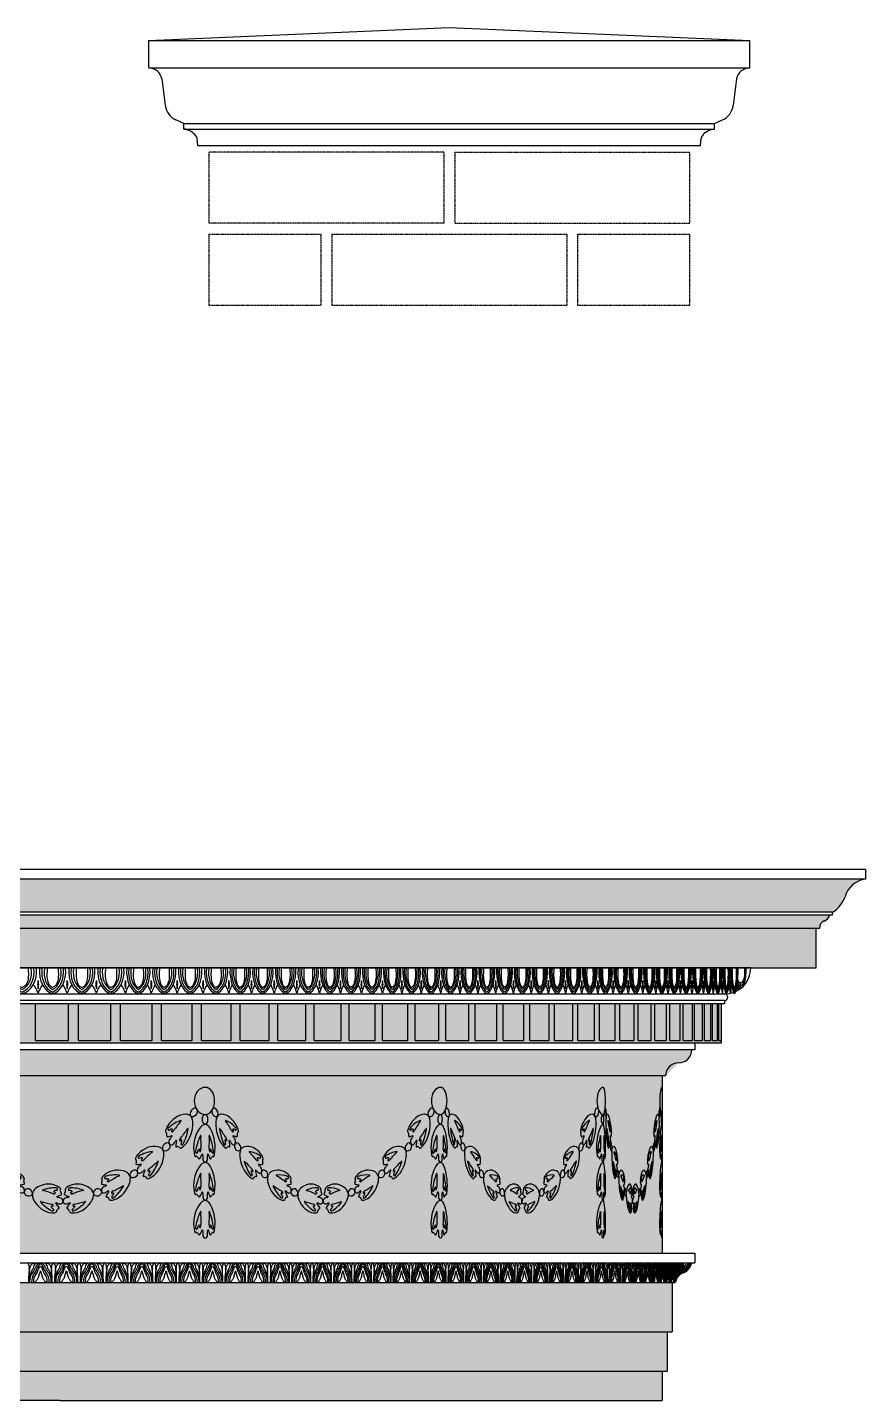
# Model space of a CAD drawing. Extents: x -9127 to 548, y 11049 to 16542.
# Drawn here: x -4540 to -3773, y 15157 to 16414 of the extents above; entities that cross this region are included whole.
import ezdxf

# ---------------------------------------------------------------- set-up
doc = ezdxf.new("R2010")
doc.units = 0
doc.header["$MEASUREMENT"] = 0
doc.linetypes.add('HIDDEN', pattern=[0.375, 0.25, -0.125])
doc.layers.get('0').update_dxf_attribs({"linetype": 'CONTINUOUS'})
for name, color, linetype in [('2', 5, 'HIDDEN'), ('detail', 7, 'CONTINUOUS'), ('hatch', 133, 'CONTINUOUS')]:
    doc.layers.add(name, color=color, linetype=linetype)

# ---------------------------------------------------------------- blocks, each defined once
blk = doc.blocks.new('11')
at = {"layer": '2'}
for p, q in [((-194.3, 11391), (-409.3, 11391)), ((-409.3, 11391), (-409.3, 11326)), ((-194.3, 11391), (-194.3, 11326)), ((-184.3, 11391), (-184.3, 11326)), ((-184.3, 11391), (30.7, 11391)), ((30.7, 11391), (30.7, 11326)), ((-194.3, 11326), (-409.3, 11326)), ((-184.3, 11326), (30.7, 11326)), ((-409.3, 11316), (-409.3, 11251)), ((-409.3, 11316), (-306.8, 11316)), ((-306.8, 11316), (-306.8, 11251)), ((-296.8, 11316), (-81.8, 11316)), ((-296.8, 11316), (-296.8, 11251)), ((-81.8, 11316), (-81.8, 11251)), ((-71.8, 11316), (30.7, 11316)), ((-71.8, 11316), (-71.8, 11251)), ((30.7, 11316), (30.7, 11251)), ((-409.3, 11251), (-306.8, 11251)), ((-296.8, 11251), (-81.8, 11251)), ((-71.8, 11251), (30.7, 11251))]:
    blk.add_line(p, q, dxfattribs=at)
at = {"layer": 'detail'}
for p, q in [((-464.3, 11493), (-189.3, 11505)), ((-189.3, 11505), (85.7, 11493)), ((-464.3, 11493), (85.7, 11493)), ((-464.3, 11468), (-464.3, 11493)), ((85.7, 11468), (85.7, 11493)), ((-464.3, 11468), (85.7, 11468)), ((-452.3, 11458), (-449.1, 11433.6)), ((73.7, 11458), (70.5, 11433.6)), ((-432.2, 11417), (-439.5, 11420.4)), ((53.6, 11417), (60.8, 11420.4)), ((-432.2, 11417), (53.6, 11417)), ((-432.2, 11412), (-432.2, 11417)), ((-432.2, 11412), (53.6, 11412)), ((53.6, 11412), (53.6, 11417)), ((-419.3, 11397), (-419.9, 11403.4)), ((-419.3, 11397), (40.7, 11397)), ((40.7, 11397), (41.3, 11403.4))]:
    blk.add_line(p, q, dxfattribs=at)
for centre, radius, start, end in [((-464.3, 11455.8), 12.2, 10.3314, 90.0574), ((85.7, 11455.8), 12.2, 89.9426, 169.6686), ((-432.3, 11435.8), 17, 187.4168, 245), ((53.7, 11435.8), 17, 295, 352.5832), ((-434.3, 11395.3), 16.9, 44.0627, 82.8072), ((55.7, 11393.9), 18.2, 96.8262, 134.1004), ((-429.9, 11399.4), 10.8, 22.7555, 44.645), ((-420.9, 11403.3), 1, 5, 15.8483), ((50.5, 11401), 9.54, 140.8256, 164.1517), ((42.3, 11403.3), 1, 164.1517, 175)]:
    blk.add_arc(centre, radius, start, end, dxfattribs=at)
blk = doc.blocks.new('gren')
at = {"color": 0}
for points in [[(0, 6.6, -0.053063), (0.5, 12.7, -0.048301), (0, 18.5, -0.34482)], [(59.2, 6.6, 0.053063), (58.6, 12.7, 0.048301), (59.2, 18.5, 0.34482)]]:
    blk.add_lwpolyline(points, format="xyb", dxfattribs=at)
for centre, radius, start, end in [((36.3, 31.8), 33.5, 172.0979, 258.3608), ((37.8, 31.1), 30.5, 170.1016, 254.2834), ((38.8, 30.6), 26.7, 167.5641, 249.766), ((21.3, 31.1), 30.5, 285.7166, 9.8984), ((20.3, 30.6), 26.7, 290.234, 12.4359), ((22.8, 31.8), 33.5, 281.6392, 7.9021), ((37.1, -17.3), 41, 133.3659, 154.9901), ((22, -17.3), 41, 25.0099, 46.6341)]:
    blk.add_arc(centre, radius, start, end, dxfattribs=at)
for points in [[(18.7, 37.1), (17.9, 26.6), (20.3, 15.7), (24.5, 10.7), (29.6, 8.5)], [(40.5, 37.1), (41.2, 26.6), (38.9, 15.7), (34.7, 10.7), (29.6, 8.5)]]:
    blk.add_spline(points, degree=3, dxfattribs=at)
blk = doc.blocks.new('decor1')
at = {"color": 0}
for points in [[(4.6, -47.4), (4.7, -31.8, -0.034677), (6.2, -13.5, 0.226548), (3.3, -2, 0.110822), (0, 0, 1.23565)], [(25.6, -1.5, 0.099028), (14.7, -3.2, 0.106456), (11.3, -5.3, 0.1731), (7, -14, 0.021552), (4.6, -47.4, -0.656139)], [(7.2, -47.4, -0.16061), (13.2, -20.6, 0.005133), (19.8, -12.6, -0.264664), (25.6, -1.5, 0.739067)], [(7.2, -47.4, -0.234232), (19.9, -20.6, 0.12011), (26.6, -12.6, -0.356485), (42.6, -0.3, 0.739067)], [(13.8, -47.6, -0.245305), (25.2, -23, 0.179896), (32.4, -12.7, -0.341803), (42.6, -3.2, 0.739067)], [(20.2, -47.1, -0.237811), (27.1, -28.3, 0.185037), (35.9, -15.4, -0.334914), (42.6, -8.6, 0.739067)], [(20.2, -47.1, 0.199524), (29.2, -43.6, 0.047563), (35, -37.2, 0.146736), (38.9, -27.3, -0.153275), (42.6, -19.5, -0.673072)], [(78.1, -47.4, 0.234232), (65.3, -20.6, -0.12011), (58.7, -12.6, 0.356485), (42.6, -0.3, -0.739067)], [(71.4, -47.6, 0.245305), (60, -23, -0.179896), (52.9, -12.7, 0.341803), (42.6, -3.2, -0.739067)], [(65.1, -47.1, 0.237811), (58.2, -28.3, -0.185037), (49.4, -15.4, 0.334914), (42.6, -8.6, -0.739067)], [(65.1, -47.1, -0.199524), (56, -43.6, -0.047563), (50.2, -37.2, -0.146736), (46.4, -27.3, 0.153275), (42.6, -19.5, 0.673072)], [(78.1, -47.4, 0.16061), (72.1, -20.6, -0.005133), (65.5, -12.6, 0.264664), (59.7, -1.5, -0.739067)], [(59.7, -1.5, -0.099028), (70.6, -3.2, -0.106456), (74, -5.3, -0.1731), (78.3, -14, -0.021552), (80.7, -47.4, 0.656139)], [(80.7, -47.4), (80.5, -31.8, 0.034677), (79, -13.5, -0.226548), (81.9, -2, -0.110822), (85.3, 0, -1.23565)]]:
    blk.add_lwpolyline(points, format="xyb", dxfattribs=at)
blk = doc.blocks.new('decor3')
at = {"color": 0}
for points in [[(64.6, 446.7), (71.2, 450.2, -0.131652), (87.2, 453.8, -0.230639), (168.7, 410.2, -0.070365), (177.5, 393.4, -0.334111), (176.1, 388.7, 0.334111), (171.7, 374.7, -0.661259), (168, 371.3, -0.028678), (147.8, 376.7, 0.299442), (150.1, 370.9, -0.047568), (154, 368.1, -0.0135), (159.6, 361.2, -0.390478), (159.1, 344.7, -2.364346)], [(1201.5, 446.7), (1194.9, 450.2, 0.131652), (1178.9, 453.8, 0.230639), (1097.5, 410.2, 0.070365), (1088.6, 393.4, 0.334111), (1090, 388.7, -0.334111), (1094.4, 374.7, 0.661259), (1098.1, 371.3, 0.028678), (1118.3, 376.7, -0.299442), (1116, 370.9, 0.047568), (1112.1, 368.1, 0.0135), (1106.5, 361.2, 0.390478), (1107, 344.7, 2.364346)], [(0, 417.2), (7.2, 415.3, -0.131652), (21.4, 407.1, -0.230639), (51.5, 319.7, -0.070365), (46.6, 301.4, -0.334111), (42.3, 298.9, 0.334111), (29.7, 291.6, -0.661259), (24.6, 291.6, -0.028678), (13.4, 309.3, 0.299442), (11.3, 303.5, -0.047568), (12.1, 298.8, -0.0135), (11.6, 290, -0.390478), (0, 278.1, -2.364346)], [(64.6, 446.7), (60.7, 440.5, 0.131652), (55.8, 424.8, 0.230639), (93.1, 340.2, 0.070365), (109.2, 330.1, 0.334111), (113.9, 331.2, -0.334111), (128.2, 334.4, 0.661259), (131.9, 337.8, 0.028678), (128.1, 358.4, -0.299442), (133.6, 355.7, 0.047568), (136.2, 351.6, 0.0135), (142.6, 345.5, 0.390478), (159.1, 344.7, 2.364346)], [(78.1, 401.3, 1.063726), (76.3, 401, 0.094066), (100.4, 343.5, 0.357627), (106, 341.7, 0.473159), (108, 348, -0.18212), (105.3, 360, -0.691876), (107.6, 360.5, 0.215814), (113.4, 356.9, 0.473159), (115.3, 358.7, 0.215814), (111.1, 366.7, -0.023076), (78.1, 401.3, 60.657064)], [(108.9, 429.8, -1.063726), (109.3, 431.6, -0.094066), (164.8, 403.2, -0.357627), (166.2, 397.4, -0.473159), (159.7, 395.9, 0.18212), (148, 399.5, 0.691876), (147.3, 397.2, -0.215814), (150.5, 391.2, -0.473159), (148.5, 389.4, -0.215814), (140.8, 394.2, 0.023076), (108.9, 429.8, -60.657064)], [(1157.2, 429.8, 1.063726), (1156.8, 431.6, 0.094066), (1101.3, 403.2, 0.357627), (1100, 397.4, 0.473159), (1106.4, 395.9, -0.18212), (1118.1, 399.5, -0.691876), (1118.8, 397.2, 0.215814), (1115.7, 391.2, 0.473159), (1117.6, 389.4, 0.215814), (1125.3, 394.2, -0.023076), (1157.2, 429.8, 60.657064)], [(1201.5, 446.7), (1205.4, 440.5, -0.131652), (1210.3, 424.8, -0.230639), (1173, 340.2, -0.070365), (1156.9, 330.1, -0.334111), (1152.2, 331.2, 0.334111), (1137.9, 334.4, -0.661259), (1134.2, 337.8, -0.028678), (1138, 358.4, 0.299442), (1132.5, 355.7, -0.047568), (1129.9, 351.6, -0.0135), (1123.6, 345.5, -0.390478), (1107, 344.7, -2.364346)], [(1188, 401.3, -1.063726), (1189.8, 401, -0.094066), (1165.8, 343.5, -0.357627), (1160.1, 341.7, -0.473159), (1158.1, 348, 0.18212), (1160.8, 360, 0.691876), (1158.5, 360.5, -0.215814), (1152.7, 356.9, -0.473159), (1150.8, 358.7, -0.215814), (1155, 366.7, 0.023076), (1188, 401.3, -60.657064)], [(1266.1, 417.2), (1259, 415.3, 0.131652), (1244.8, 407.1, 0.230639), (1214.6, 319.7, 0.070365), (1219.5, 301.4, 0.334111), (1223.8, 298.9, -0.334111), (1236.4, 291.6, 0.661259), (1241.5, 291.6, 0.028678), (1252.7, 309.3, -0.299442), (1254.9, 303.5, 0.047568), (1254, 298.8, 0.0135), (1254.5, 290, 0.390478), (1266.1, 278.1, 2.364346)], [(21, 374.7, -1.063726), (22.5, 375.7, -0.094066), (43.9, 317.2, -0.357627), (41, 312, -0.473159), (35.3, 315.3, 0.18212), (29.1, 326, 0.691876), (27, 324.8, -0.215814), (25.2, 318.2, -0.473159), (22.6, 318.2, -0.215814), (20.3, 326.9, 0.023076), (21, 374.7, -60.657064)], [(1245.1, 374.7, 1.063726), (1243.6, 375.7, 0.094066), (1222.2, 317.2, 0.357627), (1225.2, 312, 0.473159), (1230.9, 315.3, -0.18212), (1237, 326, -0.691876), (1239.1, 324.8, 0.215814), (1240.9, 318.2, 0.473159), (1243.5, 318.2, 0.215814), (1245.9, 326.9, -0.023076), (1245.1, 374.7, 60.657064)], [(188.9, 323.4), (186.3, 316.4, 0.131652), (184.7, 300.1, 0.230639), (238.2, 224.7, 0.070365), (255.9, 218, 0.334111), (260.4, 220.1, -0.334111), (273.7, 226.1, 0.661259), (276.6, 230.2, 0.028678), (268.8, 249.6, -0.299442), (274.8, 248, 0.047568), (278.1, 244.5, 0.0135), (285.6, 239.8, 0.390478), (301.9, 242.4, 2.364346)], [(188.9, 323.4), (194.6, 328.1, -0.131652), (209.6, 334.8, -0.230639), (298.1, 308.4, -0.070365), (310.2, 293.7, -0.334111), (309.7, 288.9, 0.334111), (308.3, 274.4, -0.661259), (305.3, 270.2, -0.028678), (284.4, 271.4, 0.299442), (287.9, 266.3, -0.047568), (292.2, 264.2, -0.0135), (299.1, 258.7, -0.390478), (301.9, 242.4, -2.364346)], [(235.7, 315.7, -1.063726), (235.7, 317.5, -0.094066), (295.8, 300.8, -0.357627), (298.3, 295.4, -0.473159), (292.3, 292.7, 0.18212), (280, 293.9, 0.691876), (279.8, 291.5, -0.215814), (284.1, 286.2, -0.473159), (282.6, 284, -0.215814), (274.1, 287.3, 0.023076), (235.7, 315.7, -60.657064)], [(1077.2, 323.4), (1071.5, 328.1, 0.131652), (1056.5, 334.8, 0.230639), (968, 308.4, 0.070365), (955.9, 293.7, 0.334111), (956.4, 288.9, -0.334111), (957.8, 274.4, 0.661259), (960.8, 270.2, 0.028678), (981.7, 271.4, -0.299442), (978.2, 266.3, 0.047568), (973.9, 264.2, 0.0135), (967, 258.7, 0.390478), (964.2, 242.4, 2.364346)], [(1077.2, 323.4), (1079.8, 316.4, -0.131652), (1081.4, 300.1, -0.230639), (1028, 224.7, -0.070365), (1010.2, 218, -0.334111), (1005.7, 220.1, 0.334111), (992.4, 226.1, -0.661259), (989.5, 230.2, -0.028678), (997.3, 249.6, 0.299442), (991.4, 248, -0.047568), (988, 244.5, -0.0135), (980.6, 239.8, -0.390478), (964.2, 242.4, -2.364346)], [(1030.4, 315.7, 1.063726), (1030.4, 317.5, 0.094066), (970.3, 300.8, 0.357627), (967.9, 295.4, 0.473159), (973.8, 292.7, -0.18212), (986.1, 293.9, -0.691876), (986.3, 291.5, 0.215814), (982, 286.2, 0.473159), (983.5, 284, 0.215814), (992, 287.3, -0.023076), (1030.4, 315.7, 60.657064)], [(0, 278.1), (7.2, 276.2, -0.131652), (21.4, 268, -0.230639), (51.5, 180.6, -0.070365), (46.6, 162.3, -0.334111), (42.3, 159.9, 0.334111), (29.7, 152.6, -0.661259), (24.6, 152.6, -0.028678), (13.4, 170.3, 0.299442), (11.3, 164.4, -0.047568), (12.1, 159.7, -0.0135), (11.6, 150.9, -0.390478), (0, 139.1, -2.364346)], [(211.2, 281.5, 1.063726), (209.5, 280.9, 0.094066), (244.6, 229.4, 0.357627), (250.5, 228.8, 0.473159), (251.2, 235.4, -0.18212), (246.1, 246.6, -0.691876), (248.3, 247.6, 0.215814), (254.7, 245.2, 0.473159), (256.2, 247.3, 0.215814), (250.5, 254.3, -0.023076), (211.2, 281.5, 60.657064)], [(1054.9, 281.5, -1.063726), (1056.6, 280.9, -0.094066), (1021.5, 229.4, -0.357627), (1015.6, 228.8, -0.473159), (1014.9, 235.4, 0.18212), (1020, 246.6, 0.691876), (1017.8, 247.6, -0.215814), (1011.4, 245.2, -0.473159), (1009.9, 247.3, -0.215814), (1015.6, 254.3, 0.023076), (1054.9, 281.5, -60.657064)], [(1266.1, 278.1), (1259, 276.2, 0.131652), (1244.8, 268, 0.230639), (1214.6, 180.6, 0.070365), (1219.5, 162.3, 0.334111), (1223.8, 159.9, -0.334111), (1236.4, 152.6, 0.661259), (1241.5, 152.6, 0.028678), (1252.7, 170.3, -0.299442), (1254.9, 164.4, 0.047568), (1254, 159.7, 0.0135), (1254.5, 150.9, 0.390478), (1266.1, 139.1, 2.364346)], [(21, 235.6, -1.063726), (22.5, 236.6, -0.094066), (43.9, 178.1, -0.357627), (41, 172.9, -0.473159), (35.3, 176.2, 0.18212), (29.1, 186.9, 0.691876), (27, 185.7, -0.215814), (25.2, 179.1, -0.473159), (22.6, 179.1, -0.215814), (20.3, 187.9, 0.023076), (21, 235.6, -60.657064)], [(335.2, 227.9), (334.1, 220.6, 0.131652), (335.9, 204.3, 0.230639), (404, 141.8, 0.070365), (422.8, 139, 0.334111), (426.7, 141.9, -0.334111), (438.5, 150.6, 0.661259), (440.5, 155.2, 0.028678), (428.7, 172.6, -0.299442), (434.9, 172.2, 0.047568), (438.9, 169.6, 0.0135), (447.2, 166.5, 0.378252), (461.8, 171.4, 2.364346)], [(335, 227.4), (339.6, 233.2, -0.131652), (353, 242.7, -0.230639), (445, 234.2, -0.070365), (459.7, 222.1, -0.334111), (460.2, 217.3, 0.334111), (461.6, 202.7, -0.661259), (459.5, 198.1, -0.028678), (438.8, 195.2, 0.299442), (443.2, 190.8, -0.047568), (447.8, 189.7, -0.0135), (455.7, 185.6, -0.378252), (461.8, 171.5, -2.364346)], [(382.3, 229, -1.063726), (382, 230.8, -0.094066), (444.2, 226.2, -0.357627), (447.7, 221.4, -0.473159), (442.3, 217.6, 0.18212), (430.1, 216.3, 0.691876), (430.3, 213.9, -0.215814), (435.6, 209.6, -0.473159), (434.5, 207.2, -0.215814), (425.5, 208.7, 0.023076), (382.3, 229, -60.657064)], [(931.2, 227.4), (926.5, 233.2, 0.131652), (913.1, 242.7, 0.230639), (821.1, 234.2, 0.070365), (806.4, 222.1, 0.334111), (805.9, 217.3, -0.334111), (804.5, 202.7, 0.661259), (806.6, 198.1, 0.028678), (827.3, 195.2, -0.299442), (822.9, 190.8, 0.047568), (818.3, 189.7, 0.0135), (810.4, 185.6, 0.378252), (804.3, 171.5, 2.364346)], [(930.9, 227.9), (932, 220.6, -0.131652), (930.2, 204.3, -0.230639), (862.1, 141.8, -0.070365), (843.3, 139, -0.334111), (839.4, 141.9, 0.334111), (827.6, 150.6, -0.661259), (825.6, 155.2, -0.028678), (837.4, 172.6, 0.299442), (831.2, 172.2, -0.047568), (827.2, 169.6, -0.0135), (818.9, 166.5, -0.378252), (804.3, 171.4, -2.364346)], [(883.8, 229, 1.063726), (884.1, 230.8, 0.094066), (821.9, 226.2, 0.357627), (818.4, 221.4, 0.473159), (823.8, 217.6, -0.18212), (836, 216.3, -0.691876), (835.8, 213.9, 0.215814), (830.5, 209.6, 0.473159), (831.6, 207.2, 0.215814), (840.6, 208.7, -0.023076), (883.8, 229, 60.657064)], [(1245.1, 235.6, 1.063726), (1243.6, 236.6, 0.094066), (1222.2, 178.1, 0.357627), (1225.2, 172.9, 0.473159), (1230.9, 176.2, -0.18212), (1237, 186.9, -0.691876), (1239.1, 185.7, 0.215814), (1240.9, 179.1, 0.473159), (1243.5, 179.1, 0.215814), (1245.9, 187.9, -0.023076), (1245.1, 235.6, 60.657064)], [(365.8, 191.7, 1.063726), (364.2, 190.7, 0.094066), (409.4, 147.7, 0.357627), (415.3, 148.4, 0.473159), (414.5, 154.9, -0.18212), (407.2, 164.8, -0.691876), (409.2, 166.3, 0.215814), (415.9, 165.3, 0.473159), (417, 167.7, 0.215814), (409.9, 173.3, -0.023076), (365.8, 191.7, 60.657064)], [(497.2, 163.4), (500.6, 170, -0.131652), (511.7, 182, -0.230639), (603.6, 192, -0.070365), (620.4, 183.2, -0.334111), (621.9, 178.5, 0.334111), (626.2, 164.5, -0.661259), (625.1, 159.6, -0.028678), (605.3, 152.6, 0.299442), (610.5, 149.2, -0.047568), (615.3, 149, -0.0135), (623.8, 146.6, -0.355328), (633.1, 133.6, -2.364346)], [(497.2, 163.8), (497.6, 156.4, 0.131652), (502.7, 140.8, 0.230639), (581.8, 93.1, 0.070365), (600.8, 94, 0.334111), (604, 97.6, -0.334111), (613.8, 108.5, 0.661259), (614.9, 113.4, 0.028678), (599.9, 128.1, -0.299442), (606.1, 129, 0.047568), (610.5, 127.2, 0.0135), (619.2, 125.8, 0.355328), (633.1, 133.6, 2.364346)], [(543.3, 174.5, -1.063726), (542.6, 176.2, -0.094066), (604.4, 184.1, -0.357627), (608.8, 180, -0.473159), (604.3, 175.2, 0.18212), (592.6, 171.6, 0.691876), (593.3, 169.3, -0.215814), (599.3, 166.1, -0.473159), (598.7, 163.5, -0.215814), (589.7, 163.2, 0.023076), (543.3, 174.5, -60.657064)], [(769, 163.4), (765.5, 170, 0.131652), (754.4, 182, 0.230639), (662.5, 192, 0.070365), (645.7, 183.2, 0.334111), (644.2, 178.5, -0.334111), (639.9, 164.5, 0.661259), (641, 159.6, 0.028678), (660.8, 152.6, -0.299442), (655.6, 149.2, 0.047568), (650.8, 149, 0.0135), (642.3, 146.6, 0.355328), (633.1, 133.6, 2.364346)], [(768.9, 163.8), (768.5, 156.4, -0.131652), (763.5, 140.8, -0.230639), (684.3, 93.1, -0.070365), (665.3, 94, -0.334111), (662.1, 97.6, 0.334111), (652.3, 108.5, -0.661259), (651.2, 113.4, -0.028678), (666.2, 128.1, 0.299442), (660.1, 129, -0.047568), (655.6, 127.2, -0.0135), (646.9, 125.8, -0.355328), (633.1, 133.6, -2.364346)], [(722.9, 174.5, 1.063726), (723.5, 176.2, 0.094066), (661.7, 184.1, 0.357627), (657.3, 180, 0.473159), (661.8, 175.2, -0.18212), (673.5, 171.6, -0.691876), (672.8, 169.3, 0.215814), (666.8, 166.1, 0.473159), (667.4, 163.5, 0.215814), (676.4, 163.2, -0.023076), (722.9, 174.5, 60.657064)], [(900.3, 191.7, -1.063726), (901.9, 190.7, -0.094066), (856.7, 147.7, -0.357627), (850.8, 148.4, -0.473159), (851.6, 154.9, 0.18212), (858.9, 164.8, 0.691876), (857, 166.3, -0.215814), (850.2, 165.3, -0.473159), (849.1, 167.7, -0.215814), (856.2, 173.3, 0.023076), (900.3, 191.7, -60.657064)], [(0, 139.1), (7.2, 137.1, -0.131652), (21.4, 129, -0.230639), (51.5, 41.6, -0.070365), (46.6, 23.2, -0.334111), (42.3, 20.8, 0.334111), (29.7, 13.5, -0.661259), (24.6, 13.5, -0.028678), (13.4, 31.2, 0.299442), (11.3, 25.4, -0.047568), (12.1, 20.6, -0.0135), (11.6, 11.8, -0.390478), (0, 0, -2.364346)], [(534.4, 134.4, 1.063726), (533.1, 133.1, 0.094066), (585.8, 99.9, 0.357627), (591.5, 101.7, 0.473159), (589.5, 108, -0.18212), (580.4, 116.3, -0.691876), (582, 118, 0.215814), (588.8, 118.4, 0.473159), (589.4, 121, 0.215814), (581.3, 125.1, -0.023076), (534.4, 134.4, 60.657064)], [(731.7, 134.4, -1.063726), (733, 133.1, -0.094066), (680.3, 99.9, -0.357627), (674.6, 101.7, -0.473159), (676.6, 108, 0.18212), (685.8, 116.3, 0.691876), (684.1, 118, -0.215814), (677.3, 118.4, -0.473159), (676.8, 121, -0.215814), (684.8, 125.1, 0.023076), (731.7, 134.4, -60.657064)], [(1266.1, 139.1), (1259, 137.1, 0.131652), (1244.8, 129, 0.230639), (1214.6, 41.6, 0.070365), (1219.5, 23.2, 0.334111), (1223.8, 20.8, -0.334111), (1236.4, 13.5, 0.661259), (1241.5, 13.5, 0.028678), (1252.7, 31.2, -0.299442), (1254.9, 25.4, 0.047568), (1254, 20.6, 0.0135), (1254.5, 11.8, 0.390478), (1266.1, 0, 2.364346)], [(21, 96.6, -1.063726), (22.5, 97.6, -0.094066), (43.9, 39, -0.357627), (41, 33.9, -0.473159), (35.3, 37.2, 0.18212), (29.1, 47.8, 0.691876), (27, 46.6, -0.215814), (25.2, 40, -0.473159), (22.6, 40, -0.215814), (20.3, 48.8, 0.023076), (21, 96.6, -60.657064)], [(1245.1, 96.6, 1.063726), (1243.6, 97.6, 0.094066), (1222.2, 39, 0.357627), (1225.2, 33.9, 0.473159), (1230.9, 37.2, -0.18212), (1237, 47.8, -0.691876), (1239.1, 46.6, 0.215814), (1240.9, 40, 0.473159), (1243.5, 40, 0.215814), (1245.9, 48.8, -0.023076), (1245.1, 96.6, 60.657064)]]:
    blk.add_lwpolyline(points, format="xyb", dxfattribs=at)
for centre, start, end in [((0, 502.9), 270, 90), ((1266.1, 502.9), 90, 270)]:
    blk.add_arc(centre, 49.5, start, end, dxfattribs=at)
for centre, major_axis in [((0, 435.3), (0, 18.1)), ((52.3, 460), (-12.3, 13.3)), ((1213.8, 460), (12.3, 13.3)), ((174.2, 333.9), (-14.7, 10.6)), ((1091.9, 333.9), (14.7, 10.6)), ((318.4, 234.9), (-16.5, 7.5)), ((947.6, 235.1), (16.6, 7.2)), ((479.5, 167.4), (-17.7, 4)), ((786.6, 167.6), (17.7, 3.8))]:
    blk.add_ellipse(centre, major_axis=major_axis, ratio=0.743609, start_param=3.141593, end_param=6.283185, dxfattribs=at)
at = {"color": 0, "extrusion": (0, 0, -1)}
for centre, major_axis in [((52.3, 460), (-12.3, 13.3)), ((1213.8, 460), (12.3, 13.3)), ((1266.1, 435.3), (0, 18.1)), ((174.2, 333.9), (-14.7, 10.6)), ((1091.9, 333.9), (14.7, 10.6)), ((947.7, 234.9), (16.5, 7.5)), ((318.6, 235.1), (-16.6, 7.2)), ((479.5, 167.6), (-17.7, 3.8)), ((786.6, 167.4), (17.7, 4))]:
    blk.add_ellipse(centre, major_axis=major_axis, ratio=0.743609, start_param=3.141593, end_param=6.283185, dxfattribs=at)
blk = doc.blocks.new('30')
at = {"layer": 'hatch'}
h = blk.add_hatch(color=256, dxfattribs=at)
h.set_gradient(color1=(250, 250, 250), color2=(128, 128, 128), one_color=1, tint=0.5, name='INVCYLINDER')
edge = h.paths.add_edge_path()
edge.add_ellipse((-6561.1, 10651.5), major_axis=(-4.84, 4.84), ratio=1, start_angle=56.5228, end_angle=119.3848)
edge.add_ellipse((-6565.4, 10638.8), major_axis=(-4.68, 4.68), ratio=1, start_angle=219.6112, end_angle=293.1759, ccw=False)
edge.add_line((-6558.8, 10638.1), (-5123.2, 10638.1))
edge.add_line((-5123.2, 10638.1), (-3687.6, 10638.1))
edge.add_ellipse((-3681, 10638.8), major_axis=(4.68, 4.68), ratio=1, start_angle=66.8241, end_angle=140.3888, ccw=False)
edge.add_ellipse((-3685.3, 10651.5), major_axis=(4.84, 4.84), ratio=1, start_angle=240.6152, end_angle=303.4772)
edge.add_line((-3678.6, 10650.1), (-5123.2, 10650.1))
edge.add_line((-5123.2, 10650.1), (-6567.8, 10650.1))
edge = h.paths.add_edge_path()
edge.add_line((-5123.2, 10653.1), (-3675.6, 10653.1))
edge.add_ellipse((-3689.8, 10676.2), major_axis=(19.2, 19.2), ratio=1, start_angle=256.5687, end_angle=295.0569)
edge.add_ellipse((-3643.1, 10661.4), major_axis=(-15.5, 15.5), ratio=1, start_angle=-38.6448, end_angle=30.2524, ccw=False)
edge.add_line((-3645.6, 10683.1), (-5123.2, 10683.1))
edge.add_line((-5123.2, 10683.1), (-6600.8, 10683.1))
edge.add_ellipse((-6603.2, 10661.4), major_axis=(15.5, 15.5), ratio=1, start_angle=329.7476, end_angle=398.6448, ccw=False)
edge.add_ellipse((-6556.6, 10676.2), major_axis=(19.2, 19.2), ratio=1, start_angle=154.9431, end_angle=193.4313)
edge.add_line((-6570.8, 10653.1), (-5123.2, 10653.1))
h = blk.add_hatch(color=256, dxfattribs=at)
h.set_gradient(color1=(250, 250, 250), color2=(148, 148, 148), one_color=1, tint=0.58, name='INVCYLINDER')
h.paths.add_polyline_path([(-6419.3, 10233.1), (-5123.2, 10233.1), (-3827.1, 10233.1), (-3827.1, 10269.1), (-5123.2, 10269.1), (-6419.3, 10269.1)])
h.paths.add_polyline_path([(-6423.8, 10269.1), (-5123.2, 10269.1), (-3822.6, 10269.1), (-3822.6, 10314.1), (-5123.2, 10314.1), (-6423.8, 10314.1)])
h.paths.add_polyline_path([(-6414.8, 10206.1), (-4382.4, 10206.1), (-3831.6, 10206.1), (-3831.6, 10233.1), (-5123.2, 10233.1), (-6414.8, 10233.1)])
h.paths.add_polyline_path([(-6555.8, 10602.1), (-6495.8, 10602.1), (-5123.2, 10602.1), (-3750.6, 10602.1), (-3690.6, 10602.1), (-3690.6, 10638.1), (-5123.2, 10638.1), (-6555.8, 10638.1)])
h.paths.add_polyline_path([(-6468.8, 10533.1), (-5123.2, 10533.1), (-3777.6, 10533.1), (-3777.6, 10569.1), (-5123.2, 10569.1), (-6468.8, 10569.1)])
h = blk.add_hatch(color=256, dxfattribs=at)
h.set_gradient(color1=(250, 250, 250), color2=(128, 128, 128), one_color=1, tint=0.5, name='INVCYLINDER')
edge = h.paths.add_edge_path()
edge.add_ellipse((-6429.8, 10527.1), major_axis=(-8.49, 8.49), ratio=1, start_angle=45, end_angle=135)
edge.add_ellipse((-6429.8, 10503.1), major_axis=(8.49, 8.49), ratio=1, start_angle=315, end_angle=405, ccw=False)
edge.add_line((-6417.8, 10503.1), (-5123.2, 10503.1))
edge.add_line((-5123.2, 10503.1), (-3828.6, 10503.1))
edge.add_ellipse((-3816.6, 10503.1), major_axis=(-8.49, 8.49), ratio=1, start_angle=-45, end_angle=45, ccw=False)
edge.add_ellipse((-3816.6, 10527.1), major_axis=(-8.49, 8.49), ratio=1, start_angle=135, end_angle=225)
edge.add_line((-3804.6, 10527.1), (-5123.2, 10527.1))
edge.add_line((-5123.2, 10527.1), (-6441.8, 10527.1))
h = blk.add_hatch(color=256, dxfattribs=at)
h.set_gradient(color1=(250, 250, 250), color2=(148, 148, 148), one_color=1, tint=0.58, name='INVCYLINDER')
h.paths.add_polyline_path([(-5123.2, 10341.1), (-3831.6, 10341.1), (-3831.6, 10503.1), (-5123.2, 10503.1), (-6414.8, 10503.1), (-6414.8, 10341.1)])
at = {"layer": 'detail'}
for p, q in [((-3645.6, 10692.1), (-5123.2, 10692.1)), ((-3645.6, 10692.1), (-3645.6, 10683.1)), ((-3645.6, 10683.1), (-5123.2, 10683.1)), ((-3675.6, 10653.1), (-5123.2, 10653.1)), ((-3675.6, 10650.1), (-5123.2, 10650.1)), ((-3675.6, 10650.1), (-3675.6, 10653.1)), ((-3687.6, 10638.1), (-5123.2, 10638.1)), ((-3690.6, 10602.1), (-3690.6, 10638.1)), ((-6495.8, 10602.1), (-3750.6, 10602.1)), ((-3750.6, 10602.1), (-5123.2, 10602.1)), ((-3750.6, 10602.1), (-3690.6, 10602.1)), ((-3774.6, 10578.1), (-5123.2, 10578.1)), ((-3774.6, 10572.1), (-5123.2, 10572.1)), ((-3774.6, 10569.1), (-5123.2, 10569.1)), ((-4405.1, 10535.6), (-4405.1, 10569.1)), ((-4374.8, 10535.6), (-4374.8, 10569.1)), ((-4365.7, 10535.6), (-4365.7, 10569.1)), ((-4336.1, 10535.6), (-4336.1, 10569.1)), ((-4327.2, 10535.6), (-4327.2, 10569.1)), ((-4298.3, 10535.6), (-4298.3, 10569.1)), ((-4289.7, 10535.6), (-4289.7, 10569.1)), ((-4261.6, 10535.6), (-4261.6, 10569.1)), ((-4253.2, 10535.6), (-4253.2, 10569.1)), ((-4225.9, 10535.6), (-4225.9, 10569.1)), ((-4217.8, 10535.6), (-4217.8, 10569.1)), ((-4191.3, 10535.6), (-4191.3, 10569.1)), ((-4183.4, 10535.6), (-4183.4, 10569.1)), ((-4157.8, 10535.6), (-4157.8, 10569.1)), ((-4150.2, 10535.6), (-4150.2, 10569.1)), ((-4125.4, 10535.6), (-4125.4, 10569.1)), ((-4118.2, 10535.6), (-4118.2, 10569.1)), ((-4094.4, 10535.6), (-4094.4, 10569.1)), ((-4087.4, 10535.6), (-4087.4, 10569.1)), ((-4064.4, 10535.6), (-4064.4, 10569.1)), ((-4057.8, 10535.6), (-4057.8, 10569.1)), ((-4036, 10535.6), (-4036, 10569.1)), ((-4029.6, 10535.6), (-4029.6, 10569.1)), ((-4008.6, 10535.6), (-4008.6, 10569.1)), ((-4002.6, 10535.6), (-4002.6, 10569.1)), ((-3982.8, 10535.6), (-3982.8, 10569.1)), ((-3977, 10535.6), (-3977, 10569.1)), ((-3958.1, 10535.6), (-3958.1, 10569.1)), ((-3952.8, 10535.6), (-3952.8, 10569.1)), ((-3935.1, 10535.6), (-3935.1, 10569.1)), ((-3930.1, 10535.6), (-3930.1, 10569.1)), ((-3913.4, 10535.6), (-3913.4, 10569.1)), ((-3908.7, 10535.6), (-3908.7, 10569.1)), ((-3893.4, 10535.6), (-3893.4, 10569.1)), ((-3888.9, 10535.6), (-3888.9, 10569.1)), ((-3874.6, 10535.6), (-3874.6, 10569.1)), ((-3870.5, 10535.6), (-3870.5, 10569.1)), ((-3857.3, 10535.6), (-3857.3, 10569.1)), ((-3853.7, 10535.6), (-3853.7, 10569.1)), ((-3841.7, 10535.6), (-3841.7, 10569.1)), ((-3838.4, 10535.6), (-3838.4, 10569.1)), ((-3827.7, 10535.6), (-3827.7, 10569.1)), ((-3824.7, 10535.6), (-3824.7, 10569.1)), ((-3815.1, 10535.6), (-3815.1, 10569.1)), ((-3812.5, 10535.6), (-3812.5, 10569.1)), ((-3804, 10535.6), (-3804, 10569.1)), ((-3802, 10535.6), (-3802, 10569.1)), ((-3794.6, 10535.6), (-3794.6, 10569.1)), ((-3793, 10535.6), (-3793, 10569.1)), ((-3787, 10535.6), (-3787, 10569.1)), ((-3785.7, 10535.6), (-3785.7, 10569.1)), ((-3781.1, 10535.6), (-3781.1, 10569.1)), ((-3779.9, 10535.6), (-3779.9, 10569.1)), ((-3777.6, 10569.1), (-3777.6, 10533.1)), ((-3774.6, 10572.1), (-3774.6, 10569.1)), ((-3777.6, 10533.1), (-5123.2, 10533.1)), ((-4405.1, 10535.6), (-4374.8, 10535.6)), ((-4365.7, 10535.6), (-4336.1, 10535.6)), ((-4327.2, 10535.6), (-4298.3, 10535.6)), ((-4289.7, 10535.6), (-4261.6, 10535.6)), ((-4253.2, 10535.6), (-4225.9, 10535.6)), ((-4217.8, 10535.6), (-4191.3, 10535.6)), ((-4183.4, 10535.6), (-4157.8, 10535.6)), ((-4150.2, 10535.6), (-4125.4, 10535.6)), ((-4118.2, 10535.6), (-4094.4, 10535.6)), ((-4087.4, 10535.6), (-4064.4, 10535.6)), ((-4057.8, 10535.6), (-4036, 10535.6)), ((-4029.6, 10535.6), (-4008.6, 10535.6)), ((-4002.6, 10535.6), (-3982.8, 10535.6)), ((-3977, 10535.6), (-3958.1, 10535.6)), ((-3952.8, 10535.6), (-3935.1, 10535.6)), ((-3930.1, 10535.6), (-3913.4, 10535.6)), ((-3908.7, 10535.6), (-3893.4, 10535.6)), ((-3888.9, 10535.6), (-3874.6, 10535.6)), ((-3870.5, 10535.6), (-3857.3, 10535.6)), ((-3853.7, 10535.6), (-3841.7, 10535.6)), ((-3838.4, 10535.6), (-3827.7, 10535.6)), ((-3824.7, 10535.6), (-3815.1, 10535.6)), ((-3812.5, 10535.6), (-3804, 10535.6)), ((-3802, 10535.6), (-3794.6, 10535.6)), ((-3801.6, 10533.1), (-3801.6, 10527.1)), ((-3793, 10535.6), (-3787, 10535.6)), ((-3785.7, 10535.6), (-3781.1, 10535.6)), ((-3779.9, 10535.6), (-3777.6, 10535.6)), ((-3801.6, 10527.1), (-5123.2, 10527.1)), ((-3828.6, 10503.1), (-5123.2, 10503.1)), ((-3831.6, 10503.1), (-3831.6, 10341.1)), ((-5123.2, 10341.1), (-3801.6, 10341.1)), ((-3801.6, 10341.1), (-3801.6, 10332.1)), ((-5123.2, 10332.1), (-3801.6, 10332.1)), ((-3819.7, 10314.4), (-3819.7, 10320.2)), ((-5123.2, 10314.1), (-3819.6, 10314.1)), ((-3822.6, 10314.1), (-3822.6, 10269.1)), ((-5123.2, 10269.1), (-3822.6, 10269.1)), ((-3827.1, 10269.1), (-3827.1, 10233.1)), ((-5123.2, 10233.1), (-3827.1, 10233.1)), ((-3831.6, 10233.1), (-3831.6, 10206.1)), ((-4382.4, 10206.1), (-6414.8, 10206.1)), ((-4382.4, 10206.1), (-3831.6, 10206.1))]:
    blk.add_line(p, q, dxfattribs=at)
for centre, radius, start, end in [((-3831, 10336.9), 23.4, 323.6346, 348.2317), ((-3818, 10333.6), 12, 298.8409, 353.235), ((-3822.4, 10334.8), 15.6, 311.0365, 350.1364), ((-3817.9, 10334.7), 13, 296.3217, 348.7536), ((-3854.1, 10338.7), 44.7, 339.5006, 350.3307)]:
    blk.add_arc(centre, radius, start, end, dxfattribs=at)
for centre, major_axis, ratio, start_param, end_param in [((-3643.1, 10661.4), (-15.5, 15.5), 1, -0.67448, 0.528004), ((-3689.8, 10676.2), (19.2, 19.2), 1, 4.477969, 5.149714), ((-3681, 10638.8), (4.68, 4.68), 1, 1.166301, 2.450247), ((-3685.3, 10651.5), (4.84, 4.84), 1, 4.199528, 5.296675), ((-3774.6, 10602.1), (-17, 17), 1, 2.356194, 3.926991), ((-3764.6, 10598.6), (0, 20.9), 0.2, 1.432878, 2.938451), ((-3764.4, 10598.2), (0, 19), 0.2, 1.398037, 2.867286), ((-3764.3, 10597.9), (0, 16.7), 0.2, 1.353749, 2.788443), ((-3766.5, 10598.2), (0, 19), 0.2, 3.4159, 4.885148), ((-3766.6, 10597.9), (0, 16.7), 0.2, 3.494742, 4.929436), ((-3766.3, 10598.6), (0, 20.9), 0.2, 3.344735, 4.850307), ((-3758.9, 10599.6), (0, 15.3), 0.268686, 2.795453, 4.815338), ((-3759.2, 10599.2), (-0.1, 10.8), 0.305371, 2.818764, 4.888048), ((-3759.1, 10599.3), (-0.1, 13), 0.290195, 2.872121, 4.84996), ((-3765.4, 10590.3), (0, 18.8), 0.2, 1.566439, 1.759494), ((-3765.5, 10583.2), (0, 18.3), 0.2, 1.378445, 1.590497), ((-3764.5, 10567.9), (0, 25.6), 0.2, 0.756878, 1.134292), ((-3766.4, 10567.9), (0, 25.6), 0.2, -1.005302, -0.756878), ((-3765.3, 10585.1), (3.41, 6.12), 0.656075, 4.504274, 5.693469), ((-3765.5, 10590.3), (0, 18.8), 0.2, 4.523691, 4.716746), ((-3758, 10589.9), (0, 18.8), 0.2, 1.566439, 1.759494), ((-3765.4, 10583.2), (0, 18.3), 0.2, 4.692689, 4.90474), ((-3758.1, 10582.9), (0, 18.3), 0.2, 1.378445, 1.590497), ((-3774.6, 10575.1), (2.12, 2.12), 1, 3.926991, 7.068583), ((-3816.6, 10527.1), (-8.49, 8.49), 1, 2.356194, 3.926991), ((-3816.6, 10503.1), (-8.49, 8.49), 1, -0.785398, 0.785398), ((-3820, 10329), (0, 3.33), 0.133333, -0.755849, -0.314364), ((-3820.3, 10328.1), (0, 5.17), 0.133333, 4.513746, 5.404897), ((-3818.8, 10326.3), (0, 5.41), 0.133333, 0.771527, 1.457134), ((-3819, 10327.6), (0, 3.59), 0.133333, 0.347301, 0.771527), ((-3818.7, 10321.1), (0, 10.5), 0.133333, -0.047523, 0.347301), ((-3838.5, 10446.3), (0, 189), 0.133333, 4.011393, 4.031924), ((-3818.3, 10327.6), (0, 4.73), 0.133333, 0.571777, 1.606702), ((-3819.5, 10331.1), (0, 8.23), 0.133333, 3.77685, 4.254997), ((-3817.8, 10326.1), (0, 5.99), 0.133333, -0.030193, 1.33957), ((-3819.1, 10329), (0, 6.71), 0.133333, 3.748812, 4.460779), ((-3817.7, 10326.7), (0, 4.29), 0.133333, 0.087428, 1.404843), ((-3817.7, 10326), (0, 3), 0.133333, 0.14567, 1.438359), ((-3817.7, 10326.1), (0, 5.99), 0.133333, -1.33957, 0.030193), ((-3817.8, 10326.7), (0, 4.29), 0.133333, -1.404843, -0.087428), ((-3817.8, 10326), (0, 3), 0.133333, -1.438359, -0.14567), ((-3816.4, 10329), (0, 6.71), 0.133333, 1.822406, 2.534374), ((-3816, 10331.1), (0, 8.23), 0.133333, 2.028188, 2.506336), ((-3817.2, 10327.6), (0, 4.73), 0.133333, 4.676483, 5.711408), ((-3816.8, 10321.1), (0, 10.5), 0.133333, -0.347301, 0.047523), ((-3797, 10446.3), (0, 189), 0.133333, 2.251261, 2.271792), ((-3816.5, 10327.6), (0, 3.59), 0.133333, -0.771527, -0.347301), ((-3816.7, 10326.3), (0, 5.41), 0.133333, -1.457134, -0.771527), ((-3815.3, 10328.1), (0, 5.17), 0.133333, 0.878288, 1.769439), ((-3815.5, 10329), (0, 3.33), 0.133333, 0.314364, 0.755849), ((-3815.8, 10329), (0, 3.33), 0.133333, -0.755849, -0.314364), ((-3816, 10328.1), (0, 5.17), 0.133333, 4.513746, 5.404897), ((-3814.6, 10326.3), (0, 5.41), 0.133333, 0.771527, 1.457134), ((-3814.7, 10327.6), (0, 3.59), 0.133333, 0.347301, 0.771527), ((-3834.2, 10446.3), (0, 189), 0.133333, 4.011393, 4.031924), ((-3814.4, 10321.1), (0, 10.5), 0.133333, -0.047523, 0.347301), ((-3814, 10327.6), (0, 4.73), 0.133333, 0.571777, 1.606702), ((-3815.3, 10331.1), (0, 8.23), 0.133333, 3.77685, 4.254997), ((-3814.9, 10329), (0, 6.71), 0.133333, 3.748812, 4.460779), ((-3813.5, 10326.1), (0, 5.99), 0.133333, -0.030193, 1.33957), ((-3813.4, 10326.7), (0, 4.29), 0.133333, 0.087428, 1.404843), ((-3813.4, 10326), (0, 3), 0.133333, 0.14567, 1.438359), ((-3817, 10334.8), (8.97, 8.97), 1, 4.198664, 5.287113), ((-3813.5, 10326.1), (0, 5.99), 0.133333, -1.33957, 0.030193), ((-3813.5, 10326.7), (0, 4.29), 0.133333, -1.404843, -0.087428), ((-3813.6, 10326), (0, 3), 0.133333, -1.438359, -0.14567), ((-3812.1, 10329), (0, 6.71), 0.133333, 1.822406, 2.534374), ((-3811.7, 10331.1), (0, 8.23), 0.133333, 2.028188, 2.506336), ((-3813, 10327.6), (0, 4.73), 0.133333, 4.676483, 5.711408), ((-3812.6, 10321.1), (0, 10.5), 0.133333, -0.347301, 0.047523), ((-3792.8, 10446.3), (0, 189), 0.133333, 2.251261, 2.271792), ((-3812.3, 10327.6), (0, 3.59), 0.133333, -0.771527, -0.347301), ((-3812.4, 10326.3), (0, 5.41), 0.133333, -1.457134, -0.771527), ((-3811.2, 10329), (0, 3.33), 0.133333, 0.314364, 0.755849), ((-3813, 10319.6), (0, 49.7), 0.133333, 1.419142, 1.557793), ((-3800.2, 10310.2), (0, 145.8), 0.133333, 1.456191, 1.542386), ((-3817.3, 10316), (0, 16.5), 0.133333, 1.031354, 1.668353), ((-3806.6, 10311.2), (9.42, 9.42), 1, 1.338998, 2.136662), ((-3817.9, 10314.6), (0, 12.6), 0.133333, 0.667228, 1.587563), ((-3817.7, 10314.8), (2.1, 24.1), 0.072285, 1.207797, 1.596535), ((-3817.8, 10315.4), (0, 8.34), 0.133333, 0.751474, 1.465753), ((-3819.2, 10328.2), (0, 8.14), 0.133333, 3.746764, 4.478636), ((-3820, 10328.4), (0, 17.1), 0.133333, 4.041577, 4.073259), ((-3818.9, 10322.5), (0, 6.93), 0.133333, 4.04642, 4.629205), ((-3817.2, 10321.1), (0, 5.44), 0.133333, 0.824409, 1.432776), ((-3818.3, 10321.1), (0, 5.44), 0.133333, -1.432776, -0.824409), ((-3816.7, 10322.5), (0, 6.93), 0.133333, 1.65398, 2.107616), ((-3816.4, 10328.2), (0, 8.14), 0.133333, 1.804549, 2.536421), ((-3819.3, 10315.7), (2.12, 8.24), 0.130743, 5.159333, 5.531455), ((-3819.5, 10315.1), (2.1, 10.9), 0.132418, 5.119625, 5.627203), ((-3819.4, 10314.9), (2.2, 12.4), 0.132722, 5.121412, 5.615878), ((-3837.5, 10313), (21, 145.6), 0.132154, -1.506359, -1.456214), ((-3819.7, 10316.4), (2.9, 16.4), 0.131935, 4.939906, 5.251746), ((-3798.6, 10307.4), (21, 146), 0.131798, 1.456221, 1.501356), ((-3822.5, 10319.6), (0, 49.7), 0.133333, -1.546392, -1.419142), ((-3814.6, 10315.6), (3, 16.6), 0.130574, 1.031521, 1.273961), ((-3815.4, 10314.3), (2.3, 12.7), 0.129873, 0.66767, 1.038222), ((-3808.8, 10319.6), (0, 49.7), 0.133333, 1.419142, 1.537454), ((-3815.2, 10314.6), (2.2, 11.1), 0.129408, 0.656354, 0.918144), ((-3814.9, 10328.2), (0, 8.14), 0.133333, 3.874361, 4.478636), ((-3813, 10321.1), (0, 5.44), 0.133333, 0.824409, 1.317003), ((-3814, 10321.1), (0, 5.44), 0.133333, -1.292424, -0.824409), ((-3812.1, 10328.2), (0, 8.14), 0.133333, 1.804549, 2.305519), ((-3815.2, 10315.1), (2.1, 10.9), 0.132418, 5.535083, 5.627203), ((-3815.1, 10314.9), (2.2, 12.4), 0.132722, 5.446134, 5.615878), ((-3833.2, 10313), (21, 145.6), 0.132154, -1.48275, -1.456214), ((-3815.4, 10316.4), (2.9, 16.4), 0.131935, 5.157387, 5.251746)]:
    blk.add_ellipse(centre, major_axis=major_axis, ratio=ratio, start_param=start_param, end_param=end_param, dxfattribs=at)
blk.add_open_spline([(-3764.1, 10602), (-3764, 10599.8), (-3763.9, 10595.3), (-3764.1, 10589.3), (-3764.7, 10585.3), (-3765.2, 10584.4), (-3766.1, 10583.9)], degree=3, knots=[0, 0, 0, 0, 10.565886, 21.71576, 28.221799, 33.763964, 33.763964, 33.763964, 33.763964], dxfattribs=at)
at = {"layer": 'detail', "zscale": 0.5}
for name, p, xscale, yscale in [('gren', (-4432.2, 10578.8), 0.5, 0.625), ('gren', (-4402.7, 10578.8), 0.4499999999970896, 0.625), ('gren', (-4376, 10578.8), 0.4499999999970896, 0.625), ('gren', (-4349.4, 10578.8), 0.4499999999970896, 0.625), ('gren', (-4322.8, 10578.8), 0.4000000000014552, 0.625), ('gren', (-4299.1, 10578.8), 0.4000000000014552, 0.625), ('gren', (-4275.4, 10578.8), 0.4000000000014552, 0.625), ('gren', (-4251.7, 10578.8), 0.4000000000014552, 0.625), ('gren', (-4228.1, 10578.8), 0.3499999999985448, 0.625), ('gren', (-4207.4, 10578.8), 0.3499999999985448, 0.625), ('gren', (-4186.6, 10578.8), 0.3499999999985448, 0.625), ('gren', (-4165.9, 10578.8), 0.3499999999985448, 0.625), ('gren', (-4145.2, 10578.8), 0.3249999999970896, 0.625), ('gren', (-4126, 10578.8), 0.3249999999970896, 0.625), ('gren', (-4106.8, 10578.8), 0.3249999999970896, 0.625), ('gren', (-4087.5, 10578.8), 0.3000000000029104, 0.625), ('gren', (-4069.8, 10578.8), 0.3000000000029104, 0.625), ('gren', (-4052, 10578.8), 0.3000000000029104, 0.625), ('gren', (-4034.3, 10578.8), 0.3000000000029104, 0.625), ('gren', (-4016.5, 10578.8), 0.2750000000014552, 0.625), ('gren', (-4000.2, 10578.8), 0.2750000000014552, 0.625), ('gren', (-3984, 10578.8), 0.2750000000014552, 0.625), ('gren', (-3967.7, 10578.8), 0.2750000000014552, 0.625), ('gren', (-3951.4, 10578.8), 0.2649999999994179, 0.625), ('gren', (-3935.7, 10578.8), 0.2649999999994179, 0.625), ('gren', (-3920, 10578.8), 0.25, 0.625), ('gren', (-3905.2, 10578.8), 0.25, 0.625), ('gren', (-3890.4, 10578.8), 0.2350000000005821, 0.625), ('gren', (-3876.5, 10578.8), 0.2350000000005821, 0.625), ('gren', (-3862.6, 10578.8), 0.2249999999985448, 0.625), ('gren', (-3849.3, 10578.8), 0.1999999999970896, 0.625), ('gren', (-3837.5, 10578.8), 0.1900000000023283, 0.625), ('gren', (-3826.2, 10578.8), 0.1900000000023283, 0.625), ('gren', (-3815, 10578.8), 0.180000000000291, 0.625), ('gren', (-3804.3, 10578.8), 0.180000000000291, 0.625), ('gren', (-3793.7, 10578.8), 0.1500000000014552, 0.625), ('gren', (-3784.8, 10578.8), 0.1399999999994179, 0.625), ('gren', (-3776.5, 10578.8), 0.125, 0.625), ('decor3', (-4510.4, 10354.6), 0.205999999998312, 0.25), ('decor3', (-4249.6, 10354.6), 0.1699999999982538, 0.25), ('decor3', (-4034.3, 10354.6), 0.117500000000291, 0.25), ('decor3', (-3885.6, 10354.6), 0.04250000000320142, 0.25), ('decor1', (-4412.5, 10332.1), 0.2799999999988358, 0.375), ('decor1', (-4388.6, 10332.1), 0.2750000000014552, 0.375), ('decor1', (-4365.2, 10332.1), 0.2750000000014552, 0.375), ('decor1', (-4341.7, 10332.1), 0.2649999999994179, 0.375), ('decor1', (-4319.1, 10332.1), 0.2649999999994179, 0.375), ('decor1', (-4296.5, 10332.1), 0.2549999999973807, 0.375), ('decor1', (-4274.8, 10332.1), 0.25, 0.375), ('decor1', (-4253.5, 10332.1), 0.2450000000026193, 0.375), ('decor1', (-4232.6, 10332.1), 0.2450000000026193, 0.375), ('decor1', (-4211.7, 10332.1), 0.2399999999979627, 0.375), ('decor1', (-4191.2, 10332.1), 0.2300000000032014, 0.375), ('decor1', (-4171.6, 10332.1), 0.2300000000032014, 0.375), ('decor1', (-4152, 10332.1), 0.2200000000011642, 0.375), ('decor1', (-4133.2, 10332.1), 0.2200000000011642, 0.375), ('decor1', (-4114.5, 10332.1), 0.2099999999991269, 0.375), ('decor1', (-4096.6, 10332.1), 0.2099999999991269, 0.375), ('decor1', (-4078.7, 10332.1), 0.1999999999970896, 0.375), ('decor1', (-4061.6, 10332.1), 0.1999999999970896, 0.375), ('decor1', (-4044.6, 10332.1), 0.1900000000023283, 0.375), ('decor1', (-4028.4, 10332.1), 0.1900000000023283, 0.375), ('decor1', (-4012.2, 10332.1), 0.1900000000023283, 0.375), ('decor1', (-3996, 10332.1), 0.180000000000291, 0.375), ('decor1', (-3980.6, 10332.1), 0.180000000000291, 0.375), ('decor1', (-3965.3, 10332.1), 0.180000000000291, 0.375), ('decor1', (-3949.9, 10332.1), 0.1699999999982538, 0.375), ('decor1', (-3935.4, 10332.1), 0.1699999999982538, 0.375), ('decor1', (-3920.9, 10332.1), 0.1600000000034925, 0.375), ('decor1', (-3907.3, 10332.1), 0.1600000000034925, 0.375), ('decor1', (-3893.6, 10332.1), 0.1500000000014552, 0.375), ('decor1', (-3880.9, 10332.1), 0.1399999999994179, 0.375), ('decor1', (-3868.9, 10332.1), 0.125, 0.375), ('decor1', (-3858.3, 10332.1), 0.1100000000005821, 0.375), ('decor1', (-3848.9, 10332.1), 0.09500000000116415, 0.375), ('decor1', (-3840.8, 10332.1), 0.08000000000174623, 0.375), ('decor1', (-3834, 10332.1), 0.0650000000023283, 0.375), ('decor1', (-3828.4, 10332.1), 0.05000000000291038, 0.375), ('decor1', (-3824.2, 10332.1), 0.05000000000291038, 0.375)]:
    blk.add_blockref(name, p, dxfattribs=dict(at, xscale=xscale, yscale=yscale))

msp = doc.modelspace()

# ---------------------------------------------------------------- block references
for name, p in [('11', (-3964.8, 4908.8)), ('30', (-127.6, 4951.3))]:
    msp.add_blockref(name, p)

doc.saveas('drawing.dxf')
